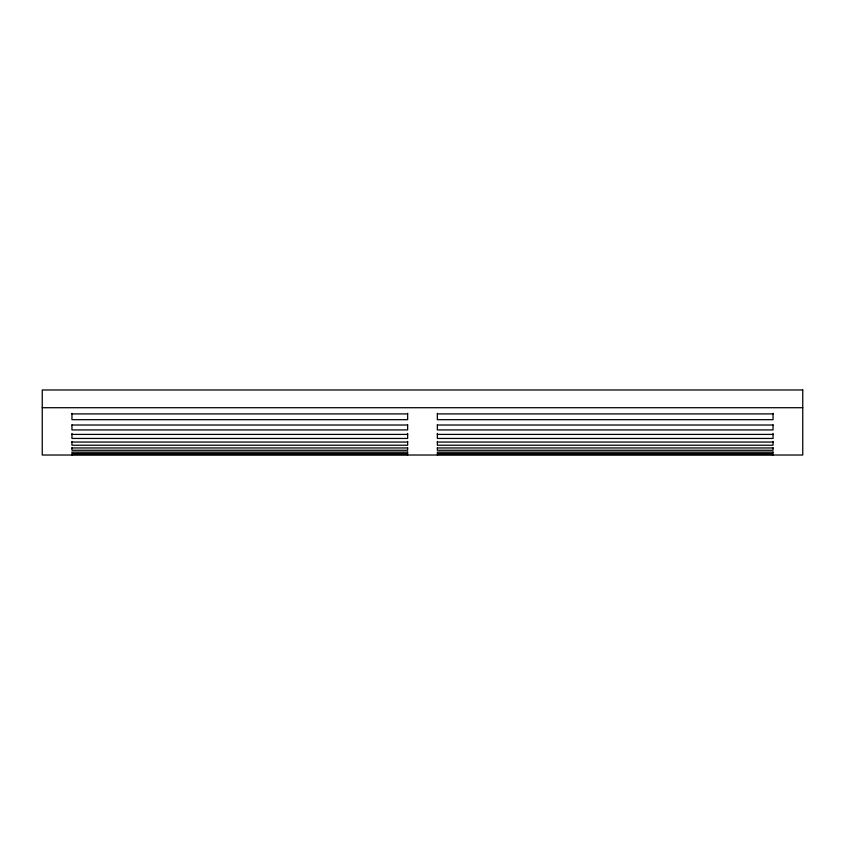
<?xml version="1.0" encoding="UTF-8"?>
<svg xmlns="http://www.w3.org/2000/svg" width="845" height="845" viewBox="0 0 845 845"><rect width="100%" height="100%" fill="white"/><g stroke="black" fill="none" stroke-linecap="round" stroke-linejoin="round"><path stroke-width="1.27" d="M42.25 407.712L802.75 407.712M71.952 413.913L407.649 413.913M437.351 413.913L773.048 413.913M71.952 425.014L407.649 425.014M437.351 425.014L773.048 425.014M71.952 434.404L407.649 434.404M437.351 434.404L773.048 434.404M71.952 442.051L407.649 442.051M437.351 442.051L773.048 442.051M71.952 447.956L407.649 447.956M437.351 447.956L773.048 447.956M773.048 413.342L773.048 419.68L437.351 419.68L437.351 413.342M773.048 424.855L773.048 429.925L437.351 429.925L437.351 424.855M773.048 433.379L773.048 438.449L437.351 438.449L437.351 433.379M773.048 441.428L773.048 445.23L437.351 445.23L437.351 441.428M773.048 447.723L773.048 450.258L437.351 450.258L437.351 447.723M773.048 455.022L773.048 454.494L437.351 454.494L437.351 455.022M407.649 413.342L407.649 419.68L71.952 419.68L71.952 413.342M407.649 424.855L407.649 429.925L71.952 429.925L71.952 424.855M407.649 433.379L407.649 438.449L71.952 438.449L71.952 433.379M407.649 441.428L407.649 445.23L71.952 445.23L71.952 441.428M407.649 447.723L407.649 450.258L71.952 450.258L71.952 447.723M407.649 455.022L407.649 454.494L71.952 454.494L71.952 455.022M802.75 389.978L42.25 389.978L42.25 455.022L802.75 455.022L802.75 389.978M407.649 452.107L71.952 452.107L71.952 453.522L407.649 453.522L407.649 452.107M773.048 452.107L437.351 452.107L437.351 453.522L773.048 453.522L773.048 452.107"/></g></svg>
